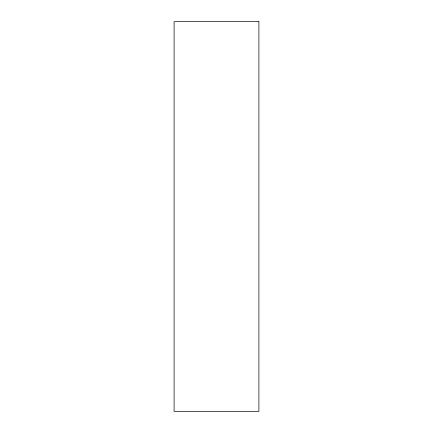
<?xml version="1.0" encoding="UTF-8"?>
<svg xmlns="http://www.w3.org/2000/svg" width="433" height="433" viewBox="0 0 433 433"><rect width="100%" height="100%" fill="white"/><g stroke="black" fill="none" stroke-linecap="round" stroke-linejoin="round"><path stroke-width="0.65" d="M258.902 21.65L174.098 21.65L174.098 411.35L258.902 411.35L258.902 21.65"/></g></svg>
